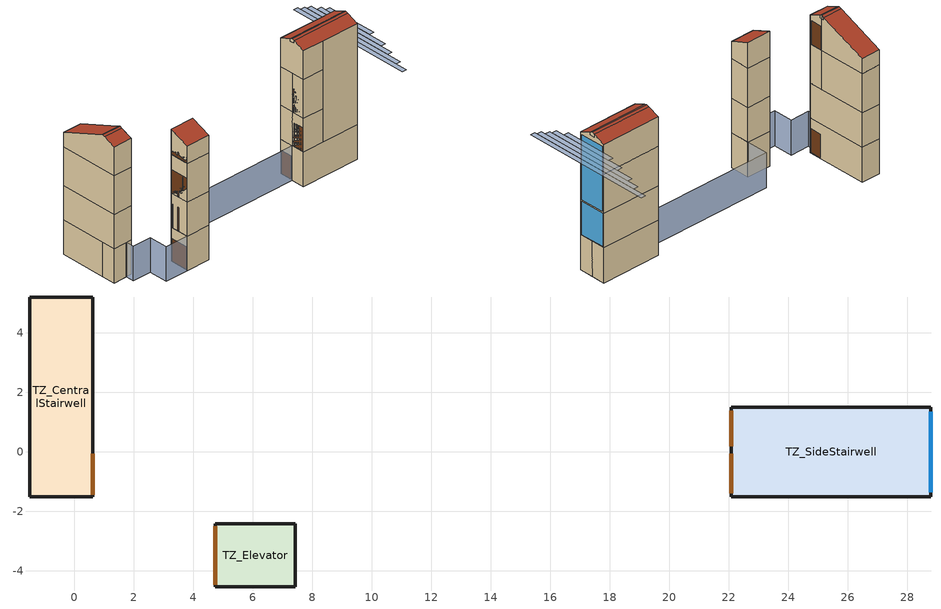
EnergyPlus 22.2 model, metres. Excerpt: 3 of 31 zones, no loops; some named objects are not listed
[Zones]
TZ_CentralStairwell
 floor ground (ExtSlabCarpet 4in ClimateZone 1-8): 0.63,5.21 0.63,-1.5 -1.5,-1.5 -1.5,5.21 z-3.71
 wall outside (ExtWall High Efficiency): 0,-1.5 0.63,-1.5 0.63,5.21 -1.5,5.21 -1.5,0 z-3.71:0
 wall to TZ_Level1CentralCorridor (Interior Wall): 0.63,-1.5 0.63,5.21 -1.5,5.21 z0:3.66
 wall to TZ_Level1Storage (Interior Wall): -1.5,-1.5 0.63,-1.5 z0:3.66
 wall to TZ_Level2_TeenReq_ClassRoom_OfficeSpace (Interior Wall): 0.63,0 0.63,5.21 -1.5,5.21 z3.66:7.82
 wall to TZ_Level3Bathrooms (Interior Wall): -1.5,0,11.54 -1.5,5.21,9.39 -1.5,5.21,7.82 -1.5,-1.5,7.82 -1.5,-1.5,10.91
 wall to TZ_Gymn (ExtWall High Efficiency Reversed): -1.5,5.21 -1.5,-1.5 z0:3.66; -1.5,5.21 -1.5,-1.5 z3.66:7.82
 wall ground (ExtSlabCarpet 4in ClimateZone 1-8): -1.5,0 -1.5,-1.5 0,-1.5 z-3.71:0
 wall to TZ_Level3OpenArea (Interior Wall): -1.5,-1.5 0.63,-1.5 z7.82:10.91; 0.63,-0.25,11.44 0.63,-0.25,11.16 0.63,0,11.16 0.63,0,7.82 0.63,-1.5,7.82 0.63,-1.5,10.91; 0.63,0,11.54 0.63,-0.25,11.44 0.63,-0.25,11.16 0.63,0,11.16
 wall to TZ_Level2Lobby (Interior Wall): -1.5,-1.5 0.63,-1.5 0.63,0 z3.66:7.82
 wall to TZ_Level3Classrooms (Interior Wall): 0.63,5.21 -1.5,5.21 z7.82:9.39; 0.63,0.25,11.44 0.63,0.25,11.16 0.63,0,11.16 0.63,0,7.82 0.63,5.21,7.82 0.63,5.21,9.39; 0.63,0,11.54 0.63,0,11.16 0.63,0.25,11.16 0.63,0.25,11.44
 door inside (Interior Door): 0.63,-1.44 0.63,-0.24 z0.05:2.55; 0.63,-0.15 0.63,-1.35 z7.86:10.36; 0.63,-1.26 0.63,-0.06 z3.71:6.21
 door (High Eff Exterior Door): 0.63,-1.4 0.63,-0.2 z-3.61:-1.11
 roof outside (Cool Roof With High Insulation ExtRoof): -1.5,0.25,11.44 0.63,0.25,11.44 0.63,5.21,9.39 -1.5,5.21,9.39; 0.63,-0.25,11.44 -1.5,-0.25,11.44 -1.5,-1.5,10.91 0.63,-1.5,10.91; 0.63,0,11.54 0.63,0.25,11.44 -1.5,0.25,11.44 -1.5,0,11.54; -1.5,0,11.54 -1.5,-0.25,11.44 0.63,-0.25,11.44 0.63,0,11.54
TZ_Elevator
 floor ground (ExtSlabCarpet 4in ClimateZone 1-8): 7.43,-2.41 7.43,-4.54 4.75,-4.54 4.75,-2.41 z-3.71
 wall outside (ExtWall High Efficiency): 7.43,-2.41 4.75,-2.41 4.75,-4.54 z-3.71:0
 wall to TZ_Level1CentralCorridor (Interior Wall): 4.75,-2.41 4.75,-4.54 7.43,-4.54 z0:3.66
 wall to TZ_Level1SideCorridor (Interior Wall): 7.43,-4.54 7.43,-2.41 z0:3.66
 wall to TZ_Level1Cafeteria (Interior Wall): 7.43,-2.41 4.75,-2.41 z0:3.66
 wall ground (ExtSlabCarpet 4in ClimateZone 1-8): 4.75,-4.54 7.43,-4.54 7.43,-2.41 z-3.71:0
 wall to TZ_Level2Bathrooms (Interior Wall): 7.43,-4.54 7.43,-2.41 z3.66:7.82
 wall to TZ_Level2SecurityAndStorage (ExtWall High Efficiency Reversed): 4.75,-4.54 7.43,-4.54 z3.66:7.82
 wall to TZ_Level2Lobby (Interior Wall): 4.75,-2.41 4.75,-4.54 z3.66:7.82
 wall to TZ_Level2SideCorridor (Interior Wall): 7.43,-2.41 4.75,-2.41 z3.66:7.82
 wall to TZ_Level3CorridorClassroomSide (Interior Wall): 7.43,-2.41 4.75,-2.41 z7.82:10.55; 7.43,-2.41,10.55 7.43,-4.54,9.67 7.43,-4.54,7.82 7.43,-2.41,7.82
 wall to TZ_Level3OpenArea (Interior Wall): 4.75,-4.54 7.43,-4.54 z7.82:9.67; 4.75,-2.41,10.55 4.75,-2.41,7.82 4.75,-4.54,7.82 4.75,-4.54,9.67
 door (High Eff Exterior Door): 4.75,-2.53 4.75,-4.39 z-3.62:-1.22
 door inside (Interior Door): 4.75,-2.49 4.75,-4.47 z3.71:6.21; 4.75,-2.5 4.75,-4.46 z7.88:9.62; 4.75,-2.55 4.75,-4.45 z0.06:2.56
 roof outside (Cool Roof With High Insulation ExtRoof): 4.75,-2.41,10.55 4.75,-4.54,9.67 7.43,-4.54,9.67 7.43,-2.41,10.55; 4.75,-4.54 7.43,-4.54 7.43,-2.41 4.75,-2.41 z0
TZ_SideStairwell
 floor ground (ExtSlabCarpet 4in ClimateZone 1-8): 28.8,1.5 28.8,-1.5 22.09,-1.5 22.09,1.5 z-3.71; 28.8,1.5 28.8,-1.5 22.09,-1.5 22.09,1.5 z0
 wall outside (ExtWall High Efficiency): 28.8,0 28.8,1.5 22.09,1.5 22.09,0 z-3.71:0; 28.8,0,11.54 28.8,-0.25,11.44 28.8,-0.25,11.16 28.8,0.25,11.16 28.8,0.25,11.44; 28.8,-0.25,11.44 28.8,-1.5,10.92 28.8,-1.5,0 28.8,1.5,0 28.8,1.5,10.92 28.8,0.25,11.44 28.8,0.25,11.16 28.8,-0.25,11.16
 wall to TZ_Level1Kitchen (ExtWall High Efficiency Reversed): 22.09,1.5 22.09,0 z0:3.66
 wall ground (ExtSlabCarpet 4in ClimateZone 1-8): 22.09,0 22.09,-1.5 28.8,-1.5 28.8,0 z-3.71:0
 wall to TZ_Level2_TeenReq_ClassRoom_OfficeSpace (Interior Wall): 28.8,1.5 22.09,1.5 22.09,0 z3.66:7.82
 wall to TZ_Level2OpenAreaByFreight (Interior Wall): 22.09,-1.5 24.48,-1.5 z3.66:7.82
 wall to TZ_Level3Classrooms (Interior Wall): 28.8,1.5 22.09,1.5 z7.82:10.92; 22.09,0,11.54 22.09,0.25,11.44 22.09,0.25,11.16 22.09,-0.25,11.16 22.09,-0.25,11.44; 22.09,0.25,11.44 22.09,1.5,10.92 22.09,1.5,7.82 22.09,-1.5,7.82 22.09,-1.5,10.91 22.09,-0.25,11.44 22.09,-0.25,11.16 22.09,0.25,11.16
 wall to TZ_Level2SideCorridor (Interior Wall): 22.09,0 22.09,-1.5 z3.66:7.82
 wall to TZ_Level1LoadingDock (Interior Wall): 22.09,-1.5 24.48,-1.5 z0:3.66
 wall to TZ_Level3CorridorClassroomSide (Interior Wall): 22.09,-1.5 24.48,-1.5 z7.82:10.92
 wall to TZ_FreightElevator (Interior Wall): 24.48,-1.5 28.8,-1.5 z0:10.92
 wall to TZ_Level1SideCorridor (Interior Wall): 22.09,0 22.09,-1.5 z0:3.66
 wall to TZ_Level1Cafeteria (Interior Wall): 28.8,1.5 22.09,1.5 z0:3.66
 window (ExtWindow HighEfficiency): 28.8,-1.36,3.6 28.8,-1.35,0.09 28.8,1.35,0.09 28.8,1.34,3.6; 28.8,1.32,10.69 28.8,-1.36,10.67 28.8,-1.36,3.78 28.8,1.32,3.8
 door inside (Interior Door): 22.09,-0.06 22.09,-1.26 z3.71:6.21; 22.09,-0.19 22.09,-1.39 z0.08:2.58
 door (High Eff Exterior Door): 22.09,1.38 22.09,0.18 z-3.65:-1.15
 roof outside (Cool Roof With High Insulation ExtRoof): 22.09,-0.25,11.44 22.09,-1.5,10.92 28.8,-1.5,10.92 28.8,-0.25,11.44; 28.8,0.25,11.44 28.8,1.5,10.92 22.09,1.5,10.92 22.09,0.25,11.44; 28.8,0,11.54 28.8,0.25,11.44 22.09,0.25,11.44 22.09,0,11.54; 22.09,0,11.54 22.09,-0.25,11.44 28.8,-0.25,11.44 28.8,0,11.54
shading: 7.43,-2.41 7.43,0 / 7.43,0 22.09,0 / 0,-1.5 0,-2.41 / 0,-2.41 2.13,-2.41 / 2.13,-2.41 2.13,-4.54 / 2.13,-4.54 4.75,-4.54 z-3.71:0; 29.55,-7.21 29.55,7.18 29.05,7.18 29.05,-7.21 z8.27; 29.55,-6.38 29.55,6.2 29.05,6.2 29.05,-6.38 z8.77; 29.55,-5.28 29.55,5.39 29.05,5.39 29.05,-5.28 z9.27; 29.55,-4.42 29.55,4.07 29.05,4.07 29.05,-4.42 z9.77; 29.55,-2.86 29.55,2.91 29.05,2.91 29.05,-2.86 z10.27
[Building]
Hau_ula_Resilience_Center_Detailed: North Axis {deg}=180
[Site:GroundTemperature:Undisturbed:KusudaAchenbach]
Vertical Bore Field Ground Temps: 0.8, 920, 2551.09, 22, 3.2, 8
[Site:Location]
MCB.Hawaii-Kaneohe.Bay.MCAS.Oahu: Latitude {deg}=21.45; Longitude {deg}=-157.77; Time Zone {hr}=-10; Elevation {m}=7.3
[SizingPeriod:DesignDay] Day of Month=21; Dry-Bulb Temperature Range Modifier Type=DefaultMultipliers; Barometric Pressure {Pa}=101301; Rain Indicator=No; Snow Indicator=No; Daylight Saving Time Indicator=No; Begin Environment Reset Mode=FullResetAtBeginEnvironment
Name | Month | Day Type | Maximum Dry-Bulb Temperature {C} | Daily Dry-Bulb Temperature Range {deltaC} | Humidity Condition Type | Wetbulb or DewPoint at Maximum Dry-Bulb {C} | Wind Speed {m/s} | Wind Direction {deg} | Solar Model Indicator | ASHRAE Clear Sky Optical Depth for Beam Irradiance (taub) | ASHRAE Clear Sky Optical Depth for Diffuse Irradiance (taud) | Enthalpy at Maximum Dry-Bulb {J/kg} | Sky Clearness
Honolulu Intl AP Ann Clg .4% Condns DB=>MWB | 8 | SummerDesignDay | 32 | 6.5 | Wetbulb | 23.4 | 7 | 60 | ASHRAETau | 0.368 | 2.593
Honolulu Intl AP Ann Clg .4% Condns DP=>MDB | 8 | SummerDesignDay | 27.3 | 6.5 | Dewpoint | 24.1 | 7 | 60 | ASHRAETau | 0.368 | 2.593
Honolulu Intl AP Ann Clg .4% Condns Enth=>MDB | 8 | SummerDesignDay | 29.2 | 6.5 | Enthalpy |  | 7 | 60 | ASHRAETau | 0.368 | 2.593 | 76700
Honolulu Intl AP Ann Clg .4% Condns WB=>MDB | 8 | SummerDesignDay | 29.2 | 6.5 | Wetbulb | 25.2 | 7 | 60 | ASHRAETau | 0.368 | 2.593
Honolulu Intl AP Ann Clg 1% Condns DB=>MWB | 8 | SummerDesignDay | 31.5 | 6.5 | Wetbulb | 23.2 | 7 | 60 | ASHRAETau | 0.368 | 2.593
Honolulu Intl AP Ann Clg 1% Condns DP=>MDB | 8 | SummerDesignDay | 27.1 | 6.5 | Dewpoint | 23.4 | 7 | 60 | ASHRAETau | 0.368 | 2.593
Honolulu Intl AP Ann Clg 1% Condns Enth=>MDB | 8 | SummerDesignDay | 28.7 | 6.5 | Enthalpy |  | 7 | 60 | ASHRAETau | 0.368 | 2.593 | 74600
Honolulu Intl AP Ann Clg 1% Condns WB=>MDB | 8 | SummerDesignDay | 28.8 | 6.5 | Wetbulb | 24.7 | 7 | 60 | ASHRAETau | 0.368 | 2.593
Honolulu Intl AP Ann Clg 2% Condns DB=>MWB | 8 | SummerDesignDay | 31 | 6.5 | Wetbulb | 22.9 | 7 | 60 | ASHRAETau | 0.368 | 2.593
Honolulu Intl AP Ann Clg 2% Condns DP=>MDB | 8 | SummerDesignDay | 26.8 | 6.5 | Dewpoint | 22.9 | 7 | 60 | ASHRAETau | 0.368 | 2.593
Honolulu Intl AP Ann Clg 2% Condns Enth=>MDB | 8 | SummerDesignDay | 28.6 | 6.5 | Enthalpy |  | 7 | 60 | ASHRAETau | 0.368 | 2.593 | 72600
Honolulu Intl AP Ann Clg 2% Condns WB=>MDB | 8 | SummerDesignDay | 28.5 | 6.5 | Wetbulb | 24.2 | 7 | 60 | ASHRAETau | 0.368 | 2.593
Honolulu Intl AP Ann Htg 99% Condns DB | 1 | WinterDesignDay | 18.4 | 0 | Wetbulb | 18.4 | 1.9 | 320 | ASHRAEClearSky |  |  |  | 0
Honolulu Intl AP Ann Htg 99.6% Condns DB | 1 | WinterDesignDay | 17.5 | 0 | Wetbulb | 17.5 | 1.9 | 320 | ASHRAEClearSky |  |  |  | 0
Honolulu Intl AP Ann Htg Wind 99% Condns WS=>MCDB | 1 | WinterDesignDay | 24.4 | 0 | Wetbulb | 24.4 | 9.9 | 320 | ASHRAEClearSky |  |  |  | 0
Honolulu Intl AP Ann Htg Wind 99.6% Condns WS=>MCDB | 1 | WinterDesignDay | 24.5 | 0 | Wetbulb | 24.5 | 11 | 320 | ASHRAEClearSky |  |  |  | 0
Honolulu Intl AP Ann Hum_n 99% Condns DP=>MCDB | 1 | WinterDesignDay | 21.8 | 0 | Dewpoint | 12 | 1.9 | 320 | ASHRAEClearSky |  |  |  | 0
Honolulu Intl AP Ann Hum_n 99.6% Condns DP=>MCDB | 1 | WinterDesignDay | 21.9 | 0 | Dewpoint | 10.9 | 1.9 | 320 | ASHRAEClearSky |  |  |  | 0
Honolulu Intl AP April .4% Condns DB=>MCWB | 4 | SummerDesignDay | 30.3 | 6.4 | Wetbulb | 22.1 | 4.9 | 60 | ASHRAETau | 0.391 | 2.481
Honolulu Intl AP April .4% Condns WB=>MCDB | 4 | SummerDesignDay | 27.7 | 6.4 | Wetbulb | 24 | 4.9 | 60 | ASHRAETau | 0.391 | 2.481
Honolulu Intl AP April 2% Condns DB=>MCWB | 4 | SummerDesignDay | 29.3 | 6.4 | Wetbulb | 21.4 | 4.9 | 60 | ASHRAETau | 0.391 | 2.481
Honolulu Intl AP April 2% Condns WB=>MCDB | 4 | SummerDesignDay | 27.1 | 6.4 | Wetbulb | 22.9 | 4.9 | 60 | ASHRAETau | 0.391 | 2.481
Honolulu Intl AP April 5% Condns DB=>MCWB | 4 | SummerDesignDay | 28.5 | 6.9 | Wetbulb | 21.2 | 4.9 | 60 | ASHRAETau | 0.391 | 2.481
Honolulu Intl AP August .4% Condns DB=>MCWB | 8 | SummerDesignDay | 32.8 | 6.5 | Wetbulb | 23.7 | 5.3 | 60 | ASHRAETau | 0.368 | 2.593
Honolulu Intl AP August .4% Condns WB=>MCDB | 8 | SummerDesignDay | 29.5 | 6.5 | Wetbulb | 25.7 | 5.3 | 60 | ASHRAETau | 0.368 | 2.593
Honolulu Intl AP August 2% Condns DB=>MCWB | 8 | SummerDesignDay | 32 | 6.5 | Wetbulb | 23.4 | 5.3 | 60 | ASHRAETau | 0.368 | 2.593
Honolulu Intl AP August 2% Condns WB=>MCDB | 8 | SummerDesignDay | 29.3 | 6.5 | Wetbulb | 24.8 | 5.3 | 60 | ASHRAETau | 0.368 | 2.593
Honolulu Intl AP August 5% Condns DB=>MCWB | 8 | SummerDesignDay | 31.4 | 7 | Wetbulb | 23.1 | 5.3 | 60 | ASHRAETau | 0.368 | 2.593
Honolulu Intl AP December .4% Condns DB=>MCWB | 12 | SummerDesignDay | 29.6 | 6.1 | Wetbulb | 23.1 | 4.1 | 60 | ASHRAETau | 0.359 | 2.61
Honolulu Intl AP December .4% Condns WB=>MCDB | 12 | SummerDesignDay | 27.5 | 6.1 | Wetbulb | 24.4 | 4.1 | 60 | ASHRAETau | 0.359 | 2.61
Honolulu Intl AP December 2% Condns DB=>MCWB | 12 | SummerDesignDay | 28.4 | 6.1 | Wetbulb | 21.6 | 4.1 | 60 | ASHRAETau | 0.359 | 2.61
Honolulu Intl AP December 2% Condns WB=>MCDB | 12 | SummerDesignDay | 26.2 | 6.1 | Wetbulb | 23.3 | 4.1 | 60 | ASHRAETau | 0.359 | 2.61
Honolulu Intl AP December 5% Condns DB=>MCWB | 12 | SummerDesignDay | 27.6 | 6.5 | Wetbulb | 21.1 | 4.1 | 60 | ASHRAETau | 0.359 | 2.61
Honolulu Intl AP February .4% Condns DB=>MCWB | 2 | SummerDesignDay | 28.7 | 6.5 | Wetbulb | 21.8 | 4.1 | 60 | ASHRAETau | 0.37 | 2.544
Honolulu Intl AP February .4% Condns WB=>MCDB | 2 | SummerDesignDay | 26.7 | 6.5 | Wetbulb | 23.8 | 4.1 | 60 | ASHRAETau | 0.37 | 2.544
Honolulu Intl AP February 2% Condns DB=>MCWB | 2 | SummerDesignDay | 27.7 | 6.5 | Wetbulb | 21.1 | 4.1 | 60 | ASHRAETau | 0.37 | 2.544
Honolulu Intl AP February 2% Condns WB=>MCDB | 2 | SummerDesignDay | 25.9 | 6.5 | Wetbulb | 22.8 | 4.1 | 60 | ASHRAETau | 0.37 | 2.544
Honolulu Intl AP February 5% Condns DB=>MCWB | 2 | SummerDesignDay | 27 | 6.8 | Wetbulb | 20.8 | 4.1 | 60 | ASHRAETau | 0.37 | 2.544
Honolulu Intl AP January .4% Condns DB=>MCWB | 1 | SummerDesignDay | 28.6 | 6.7 | Wetbulb | 21.5 | 3.8 | 60 | ASHRAETau | 0.363 | 2.575
Honolulu Intl AP January .4% Condns WB=>MCDB | 1 | SummerDesignDay | 26.4 | 6.7 | Wetbulb | 24 | 3.8 | 60 | ASHRAETau | 0.363 | 2.575
Honolulu Intl AP January 2% Condns DB=>MCWB | 1 | SummerDesignDay | 27.7 | 6.7 | Wetbulb | 21.1 | 3.8 | 60 | ASHRAETau | 0.363 | 2.575
Honolulu Intl AP January 2% Condns WB=>MCDB | 1 | SummerDesignDay | 25.5 | 6.7 | Wetbulb | 23 | 3.8 | 60 | ASHRAETau | 0.363 | 2.575
Honolulu Intl AP January 5% Condns DB=>MCWB | 1 | SummerDesignDay | 27 | 7.1 | Wetbulb | 20.9 | 3.8 | 60 | ASHRAETau | 0.363 | 2.575
Honolulu Intl AP July .4% Condns DB=>MCWB | 7 | SummerDesignDay | 32.2 | 6.4 | Wetbulb | 23.6 | 5.4 | 60 | ASHRAETau | 0.37 | 2.59
Honolulu Intl AP July .4% Condns WB=>MCDB | 7 | SummerDesignDay | 29.4 | 6.4 | Wetbulb | 25.2 | 5.4 | 60 | ASHRAETau | 0.37 | 2.59
Honolulu Intl AP July 2% Condns DB=>MCWB | 7 | SummerDesignDay | 31.5 | 6.4 | Wetbulb | 23.1 | 5.4 | 60 | ASHRAETau | 0.37 | 2.59
Honolulu Intl AP July 2% Condns WB=>MCDB | 7 | SummerDesignDay | 29.1 | 6.4 | Wetbulb | 24.5 | 5.4 | 60 | ASHRAETau | 0.37 | 2.59
Honolulu Intl AP July 5% Condns DB=>MCWB | 7 | SummerDesignDay | 31 | 6.6 | Wetbulb | 22.8 | 5.4 | 60 | ASHRAETau | 0.37 | 2.59
Honolulu Intl AP June .4% Condns DB=>MCWB | 6 | SummerDesignDay | 31.9 | 6.4 | Wetbulb | 22.6 | 5.2 | 60 | ASHRAETau | 0.371 | 2.575
Honolulu Intl AP June .4% Condns WB=>MCDB | 6 | SummerDesignDay | 28.9 | 6.4 | Wetbulb | 24.7 | 5.2 | 60 | ASHRAETau | 0.371 | 2.575
Honolulu Intl AP June 2% Condns DB=>MCWB | 6 | SummerDesignDay | 31 | 6.4 | Wetbulb | 22.5 | 5.2 | 60 | ASHRAETau | 0.371 | 2.575
Honolulu Intl AP June 2% Condns WB=>MCDB | 6 | SummerDesignDay | 28.5 | 6.4 | Wetbulb | 23.9 | 5.2 | 60 | ASHRAETau | 0.371 | 2.575
Honolulu Intl AP June 5% Condns DB=>MCWB | 6 | SummerDesignDay | 30.3 | 6.8 | Wetbulb | 22.3 | 5.2 | 60 | ASHRAETau | 0.371 | 2.575
Honolulu Intl AP March .4% Condns DB=>MCWB | 3 | SummerDesignDay | 29.1 | 6.4 | Wetbulb | 20.9 | 4.4 | 60 | ASHRAETau | 0.379 | 2.53
Honolulu Intl AP March .4% Condns WB=>MCDB | 3 | SummerDesignDay | 26.6 | 6.4 | Wetbulb | 23.5 | 4.4 | 60 | ASHRAETau | 0.379 | 2.53
Honolulu Intl AP March 2% Condns DB=>MCWB | 3 | SummerDesignDay | 28.2 | 6.4 | Wetbulb | 20.9 | 4.4 | 60 | ASHRAETau | 0.379 | 2.53
Honolulu Intl AP March 2% Condns WB=>MCDB | 3 | SummerDesignDay | 26 | 6.4 | Wetbulb | 22.7 | 4.4 | 60 | ASHRAETau | 0.379 | 2.53
Honolulu Intl AP March 5% Condns DB=>MCWB | 3 | SummerDesignDay | 27.5 | 7 | Wetbulb | 20.9 | 4.4 | 60 | ASHRAETau | 0.379 | 2.53
Honolulu Intl AP May .4% Condns DB=>MCWB | 5 | SummerDesignDay | 31.2 | 6.6 | Wetbulb | 22.5 | 4.6 | 60 | ASHRAETau | 0.384 | 2.532
Honolulu Intl AP May .4% Condns WB=>MCDB | 5 | SummerDesignDay | 28.3 | 6.6 | Wetbulb | 24.7 | 4.6 | 60 | ASHRAETau | 0.384 | 2.532
Honolulu Intl AP May 2% Condns DB=>MCWB | 5 | SummerDesignDay | 30.2 | 6.6 | Wetbulb | 22.2 | 4.6 | 60 | ASHRAETau | 0.384 | 2.532
Honolulu Intl AP May 2% Condns WB=>MCDB | 5 | SummerDesignDay | 27.9 | 6.6 | Wetbulb | 23.6 | 4.6 | 60 | ASHRAETau | 0.384 | 2.532
Honolulu Intl AP May 5% Condns DB=>MCWB | 5 | SummerDesignDay | 29.4 | 7 | Wetbulb | 21.9 | 4.6 | 60 | ASHRAETau | 0.384 | 2.532
Honolulu Intl AP November .4% Condns DB=>MCWB | 11 | SummerDesignDay | 30.8 | 6 | Wetbulb | 23.2 | 4.3 | 60 | ASHRAETau | 0.376 | 2.571
Honolulu Intl AP November .4% Condns WB=>MCDB | 11 | SummerDesignDay | 28.1 | 6 | Wetbulb | 25 | 4.3 | 60 | ASHRAETau | 0.376 | 2.571
Honolulu Intl AP November 2% Condns DB=>MCWB | 11 | SummerDesignDay | 29.8 | 6 | Wetbulb | 22.6 | 4.3 | 60 | ASHRAETau | 0.376 | 2.571
Honolulu Intl AP November 2% Condns WB=>MCDB | 11 | SummerDesignDay | 27.4 | 6 | Wetbulb | 24.1 | 4.3 | 60 | ASHRAETau | 0.376 | 2.571
Honolulu Intl AP November 5% Condns DB=>MCWB | 11 | SummerDesignDay | 29 | 6.4 | Wetbulb | 22.3 | 4.3 | 60 | ASHRAETau | 0.376 | 2.571
Honolulu Intl AP October .4% Condns DB=>MCWB | 10 | SummerDesignDay | 31.9 | 6.3 | Wetbulb | 23.4 | 4.4 | 60 | ASHRAETau | 0.377 | 2.576
Honolulu Intl AP October .4% Condns WB=>MCDB | 10 | SummerDesignDay | 29.2 | 6.3 | Wetbulb | 25.4 | 4.4 | 60 | ASHRAETau | 0.377 | 2.576
Honolulu Intl AP October 2% Condns DB=>MCWB | 10 | SummerDesignDay | 31.1 | 6.3 | Wetbulb | 23.2 | 4.4 | 60 | ASHRAETau | 0.377 | 2.576
Honolulu Intl AP October 2% Condns WB=>MCDB | 10 | SummerDesignDay | 28.6 | 6.3 | Wetbulb | 24.6 | 4.4 | 60 | ASHRAETau | 0.377 | 2.576
Honolulu Intl AP October 5% Condns DB=>MCWB | 10 | SummerDesignDay | 30.4 | 6.8 | Wetbulb | 22.9 | 4.4 | 60 | ASHRAETau | 0.377 | 2.576
Honolulu Intl AP September .4% Condns DB=>MCWB | 9 | SummerDesignDay | 32.7 | 6.7 | Wetbulb | 23.9 | 4.6 | 60 | ASHRAETau | 0.362 | 2.615
Honolulu Intl AP September .4% Condns WB=>MCDB | 9 | SummerDesignDay | 30.1 | 6.7 | Wetbulb | 26.1 | 4.6 | 60 | ASHRAETau | 0.362 | 2.615
Honolulu Intl AP September 2% Condns DB=>MCWB | 9 | SummerDesignDay | 31.8 | 6.7 | Wetbulb | 23.6 | 4.6 | 60 | ASHRAETau | 0.362 | 2.615
Honolulu Intl AP September 2% Condns WB=>MCDB | 9 | SummerDesignDay | 29.3 | 6.7 | Wetbulb | 25.3 | 4.6 | 60 | ASHRAETau | 0.362 | 2.615
Honolulu Intl AP September 5% Condns DB=>MCWB | 9 | SummerDesignDay | 31.2 | 7 | Wetbulb | 23.3 | 4.6 | 60 | ASHRAETau | 0.362 | 2.615
[Material]
Name | Roughness | Thickness {m} | Conductivity {W/m-K} | Density {kg/m3} | Specific Heat {J/kg-K} | Thermal Absorptance | Solar Absorptance | Visible Absorptance
1/2IN Gypsum | Smooth | 0.0127 | 0.16 | 784.9 | 830 | 0.9 | 0.4 | 0.4
1IN Stucco | Smooth | 0.0253 | 0.6918 | 1858 | 837 | 0.9 | 0.92 | 0.92
8IN Concrete HW | MediumRough | 0.2033 | 1.7296 | 2243 | 837 | 0.9 | 0.65 | 0.65
Cool Roof Membrane | VeryRough | 0.0095 | 0.16 | 1121.29 | 1460 | 0.7 | 0.45 | 0.7
F08 Metal surface | Smooth | 0.0008 | 45.28 | 7824 | 500 | 0.9 | 0.7 | 0.7
G01a 19mm gypsum board | MediumSmooth | 0.019 | 0.16 | 800 | 1090 | 0.9 | 0.4 | 0.4
G05 25mm wood | MediumSmooth | 0.0254 | 0.15 | 608 | 1630 | 0.9 | 0.5 | 0.5
I01 25mm insulation board | MediumRough | 0.0254 | 0.03 | 43 | 1210 | 0.9 | 0.6 | 0.6
MAT-CC05 4 HW CONCRETE | Rough | 0.1016 | 1.311 | 2240 | 836.8 | 0.9 | 0.85 | 0.85
Metal Decking | MediumSmooth | 0.0015 | 45.006 | 7680 | 418.4 | 0.9 | 0.6 | 0.6
Roof Insulation [18]; Roof Insulation [18] 1 | MediumRough | 0.1693 | 0.049 | 265 | 836.8 | 0.9 | 0.7 | 0.7
Wall Insulation [44] | MediumRough | 0.1104 | 0.0432 | 91 | 837 | 0.9 | 0.5 | 0.5
[Material:AirGap]
F04 Wall air space resistance: Thermal Resistance {m2-K/W}=0.15
[Material:NoMass]
CP02 CARPET PAD: Roughness=Smooth; Thermal Resistance {m2-K/W}=0.1; Thermal Absorptance=0.9; Solar Absorptance=0.8; Visible Absorptance=0.8
[WindowMaterial:SimpleGlazingSystem]
Nonres Window Glazing Layer: U-Factor {W/m2-K}=1; Solar Heat Gain Coefficient=0.23; Visible Transmittance=0.4
[Construction]
Cool Roof With High Insulation ExtRoof: Cool Roof Membrane, Roof Insulation [18] 1, Roof Insulation [18], Metal Decking
ExtSlabCarpet 4in ClimateZone 1-8: MAT-CC05 4 HW CONCRETE, CP02 CARPET PAD
ExtWall High Efficiency: 1IN Stucco, 8IN Concrete HW, Wall Insulation [44], 1/2IN Gypsum
ExtWall High Efficiency Reversed: 1/2IN Gypsum, Wall Insulation [44], 8IN Concrete HW, 1IN Stucco
ExtWindow HighEfficiency: Nonres Window Glazing Layer
High Eff Exterior Door: F08 Metal surface, I01 25mm insulation board, Roof Insulation [18]
Interior Door: G05 25mm wood
Interior Wall: G01a 19mm gypsum board, F04 Wall air space resistance, G01a 19mm gypsum board
[Zone] Multiplier=1; Part of Total Floor Area=Yes
TZ_CentralStairwell; TZ_Elevator; TZ_SideStairwell
[Space] Space Type=189.1-2009 - Office - Stair - CZ1-3 1
Name | Zone
CentralStairwell | TZ_CentralStairwell
Elevator | TZ_Elevator
SideStairwell | TZ_SideStairwell
[SpaceList]
189.1-2009 - Office - Stair - CZ1-3 1: SideStairwell, CentralStairwell, Elevator, FreightElevator
[Lights]
189.1-2009 - Office - Stair - CZ1-3 Lights 1: Zone or ZoneList or Space or SpaceList=189.1-2009 - Office - Stair - CZ1-3 1; Schedule=Office Bldg Light; Design Level Calculation Method=Watts/Area; Watts per Zone Floor Area {W/m2}=3
[ZoneInfiltration:DesignFlowRate]
189.1-2009 - Office - Stair - CZ1-3 Infiltration 1: Zone or ZoneList or Space or SpaceList=189.1-2009 - Office - Stair - CZ1-3 1; Schedule=Office Infil Quarter On; Design Flow Rate Calculation Method=Flow/ExteriorArea; Flow Rate per Exterior Surface Area {m3/s-m2}=0.00030226
[AvailabilityManager:Scheduled]
Name | Schedule
VAV CHW and HW Loop Availability Manager; OA_System Availability Manager; OA_System 1 Availability Manager | Always On Discrete
VAV CHW Critical facilities Availability Manager | Always On Discrete 1
[GroundHeatExchanger:System]
Vertical Bore Field: Design Flow Rate {m3/s}=0.0088; Undisturbed Ground Temperature Model Type=Site:GroundTemperature:Undisturbed:KusudaAchenbach; Undisturbed Ground Temperature Model=Vertical Bore Field Ground Temps; Ground Thermal Conductivity {W/m-K}=0.8; Ground Thermal Heat Capacity {J/m3-K}=2347000; GHE:Vertical:ResponseFactors Object=Vertical Bore Field Response Factors
[GroundHeatExchanger:Vertical:Properties]
Vertical Bore Field Properties: Depth of Top of Borehole {m}=1; Borehole Length {m}=80; Borehole Diameter {m}=0.127016; Grout Thermal Conductivity {W/m-K}=0.7; Grout Thermal Heat Capacity {J/m3-K}=3900000; Pipe Thermal Conductivity {W/m-K}=0.391312; Pipe Thermal Heat Capacity {J/m3-K}=1770000; Pipe Outer Diameter {m}=0.0266667; Pipe Thickness {m}=0.00241285; U-Tube Distance {m}=0.0253977
[GroundHeatExchanger:ResponseFactors]
Vertical Bore Field Response Factors: GHE:Vertical:Properties Object=Vertical Bore Field Properties; Number of Boreholes=214; G-Function Reference Ratio=0.0005; g-Function Ln(T/Ts) Value 1=-15.2996; g-Function g Value 1=-0.348322; g-Function Ln(T/Ts) Value 2=-14.201; g-Function g Value 2=0.022208; g-Function Ln(T/Ts) Value 3=-13.2202; g-Function g Value 3=0.412345; g-Function Ln(T/Ts) Value 4=-12.2086; g-Function g Value 4=0.867498; g-Function Ln(T/Ts) Value 5=-11.1888; g-Function g Value 5=1.357839; g-Function Ln(T/Ts) Value 6=-10.1816; g-Function g Value 6=1.852024; g-Function Ln(T/Ts) Value 7=-9.1815; g-Function g Value 7=2.345656; g-Function Ln(T/Ts) Value 8=-8.6809; g-Function g Value 8=2.593958; g-Function Ln(T/Ts) Value 9=-8.5; g-Function g Value 9=2.679; g-Function Ln(T/Ts) Value 10=-7.8; g-Function g Value 10=3.023; g-Function Ln(T/Ts) Value 11=-7.2; g-Function g Value 11=3.32; g-Function Ln(T/Ts) Value 12=-6.5; g-Function g Value 12=3.681; g-Function Ln(T/Ts) Value 13=-5.9; g-Function g Value 13=4.071; g-Function Ln(T/Ts) Value 14=-5.2; g-Function g Value 14=4.828; g-Function Ln(T/Ts) Value 15=-4.5; g-Function g Value 15=6.253; g-Function Ln(T/Ts) Value 16=-3.963; g-Function g Value 16=7.894; g-Function Ln(T/Ts) Value 17=-3.27; g-Function g Value 17=11.82; g-Function Ln(T/Ts) Value 18=-2.864; g-Function g Value 18=15.117; g-Function Ln(T/Ts) Value 19=-2.577; g-Function g Value 19=18.006; g-Function Ln(T/Ts) Value 20=-2.171; g-Function g Value 20=22.887; g-Function Ln(T/Ts) Value 21=-1.884; g-Function g Value 21=26.924; g-Function Ln(T/Ts) Value 22=-1.191; g-Function g Value 22=38.004; g-Function Ln(T/Ts) Value 23=-0.497; g-Function g Value 23=49.919; g-Function Ln(T/Ts) Value 24=-0.274; g-Function g Value 24=53.407; g-Function Ln(T/Ts) Value 25=-0.051; g-Function g Value 25=56.632; g-Function Ln(T/Ts) Value 26=0.196; g-Function g Value 26=59.825; g-Function Ln(T/Ts) Value 27=0.419; g-Function g Value 27=62.349; g-Function Ln(T/Ts) Value 28=0.642; g-Function g Value 28=64.524; g-Function Ln(T/Ts) Value 29=0.873; g-Function g Value 29=66.412; g-Function Ln(T/Ts) Value 30=1.112; g-Function g Value 30=67.993; g-Function Ln(T/Ts) Value 31=1.335; g-Function g Value 31=69.162; g-Function Ln(T/Ts) Value 32=1.679; g-Function g Value 32=70.476; g-Function Ln(T/Ts) Value 33=2.028; g-Function g Value 33=71.361; g-Function Ln(T/Ts) Value 34=2.275; g-Function g Value 34=71.79; g-Function Ln(T/Ts) Value 35=3.003; g-Function g Value 35=72.511
[Exterior:Lights]
Exterior Lights 1: Schedule=ExteriorLightsOnOff; Design Level {W}=200
[PhotovoltaicPerformance:Simple] Fraction of Surface Area with Active Solar Cells=1; Conversion Efficiency Input Mode=Fixed; Value for Cell Efficiency if Fixed=0.2
Photovoltaic Performance Simple 1; Photovoltaic Performance Simple 2
[Generator:Photovoltaic] Surface=Shading Surface 904; Heat Transfer Integration Mode=Decoupled; Number of Series Strings in Parallel=1; Number of Modules in Series=1
Name | Module Performance
Generator Photovoltaic 1 | Photovoltaic Performance Simple 1
Generator Photovoltaic 2 | Photovoltaic Performance Simple 2
[ElectricLoadCenter:Inverter:Simple] Inverter Efficiency=0.98
Electric Load Center Inverter Simple 1; Electric Load Center Inverter Simple 2; Electric Load Center Inverter Simple 3
[ElectricLoadCenter:Distribution] Electrical Buss Type=DirectCurrentWithInverter
Name | Generator List | Generator Operation Scheme Type | Inverter
Electric Load Center Distribution 1 | Electric Load Center Distribution 1 Generators | Baseload | Electric Load Center Inverter Simple 1
Electric Load Center Distribution 2 |  |  | Electric Load Center Inverter Simple 2
Electric Load Center Distribution 3 | Electric Load Center Distribution 3 Generators | Baseload | Electric Load Center Inverter Simple 3
[ElectricLoadCenter:Generators] Generator Object Type 1=Generator:Photovoltaic
Name | Generator Name 1
Electric Load Center Distribution 1 Generators | Generator Photovoltaic 1
Electric Load Center Distribution 3 Generators | Generator Photovoltaic 2
[Schedule:Day:Interval]
Office Bldg Light Rule 1 Day Schedule: No, 24:00, 0.05
Office Bldg Light Default Schedule: No, 05:00, 0.05, 07:00, 0.1, 08:00, 0.3, 17:00, 0.9, 18:00, 0.7, 20:00, 0.5, 22:00, 0.3, 23:00, 0.1, 24:00, 0.05
Office Bldg Light Rule 2 Day Schedule: No, 06:00, 0.05, 08:00, 0.1, 14:00, 0.5, 17:00, 0.15, 24:00, 0.05
Office Bldg Light Summer Design Day; Office Infil Quarter On Rule 1 Day Schedule: No, 24:00, 1
Office Bldg Light Winter Design Day: No, 24:00, 0
Office Infil Quarter On Default Schedule; Office Infil Quarter On Summer Design Day: No, 06:00, 1, 22:00, 0.25, 24:00, 1
Office Infil Quarter On Rule 2 Day Schedule; Office Infil Quarter On Winter Design Day: No, 06:00, 1, 18:00, 0.25, 24:00, 1
Schedule Day 4: No, 07:00, 1, 21:00, 0, 24:00, 1
[Schedule:Week:Daily]
Office Bldg Light Week Rule - Jan1-Dec31: Office Bldg Light Rule 1 Day Schedule, Office Bldg Light Default Schedule, Office Bldg Light Default Schedule, Office Bldg Light Default Schedule, Office Bldg Light Default Schedule, Office Bldg Light Default Schedule, Office Bldg Light Rule 2 Day Schedule, Office Bldg Light Default Schedule, Office Bldg Light Summer Design Day, Office Bldg Light Winter Design Day, Office Bldg Light Default Schedule, Office Bldg Light Default Schedule
ExteriorLightsOnOff Week Rule - Jan1-Dec31: Schedule Day 4, Schedule Day 4, Schedule Day 4, Schedule Day 4, Schedule Day 4, Schedule Day 4, Schedule Day 4, Schedule Day 4, Schedule Day 4, Schedule Day 4, Schedule Day 4, Schedule Day 4
Office Infil Quarter On Week Rule - Jan1-Dec31: Office Infil Quarter On Rule 1 Day Schedule, Office Infil Quarter On Default Schedule, Office Infil Quarter On Default Schedule, Office Infil Quarter On Default Schedule, Office Infil Quarter On Default Schedule, Office Infil Quarter On Default Schedule, Office Infil Quarter On Rule 2 Day Schedule, Office Infil Quarter On Default Schedule, Office Infil Quarter On Summer Design Day, Office Infil Quarter On Winter Design Day, Office Infil Quarter On Default Schedule, Office Infil Quarter On Default Schedule
[Schedule:Year]
Office Bldg Light: Office Bldg Light Week Rule - Jan1-Dec31, 1, 1, 12, 31
ExteriorLightsOnOff: ExteriorLightsOnOff Week Rule - Jan1-Dec31, 1, 1, 12, 31
Office Infil Quarter On: Office Infil Quarter On Week Rule - Jan1-Dec31, 1, 1, 12, 31
[Schedule:Constant] Hourly Value=1
Always On Discrete; Always On Discrete 1
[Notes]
This model was created by Daniel Villa at Sandia National Laboratories.
it has been released for public use by SNL and +Lab Architect PLLC but
has an open-source copyright per the Multi-scenario Extreme Weather Simulator
license (https://github.com/sandialabs/MEWS). In addition all design features
conveyed by this EnergyPlus model are copyrighted by +Lab Architect PLLC such that
any details of the design cannot be transferred or used for commercial
for profit purposes without written permission and agreed upons terms
with +Lab Architect PLLC.
for more information and electronic files on the building design contact +LAB Architect PLLC.
